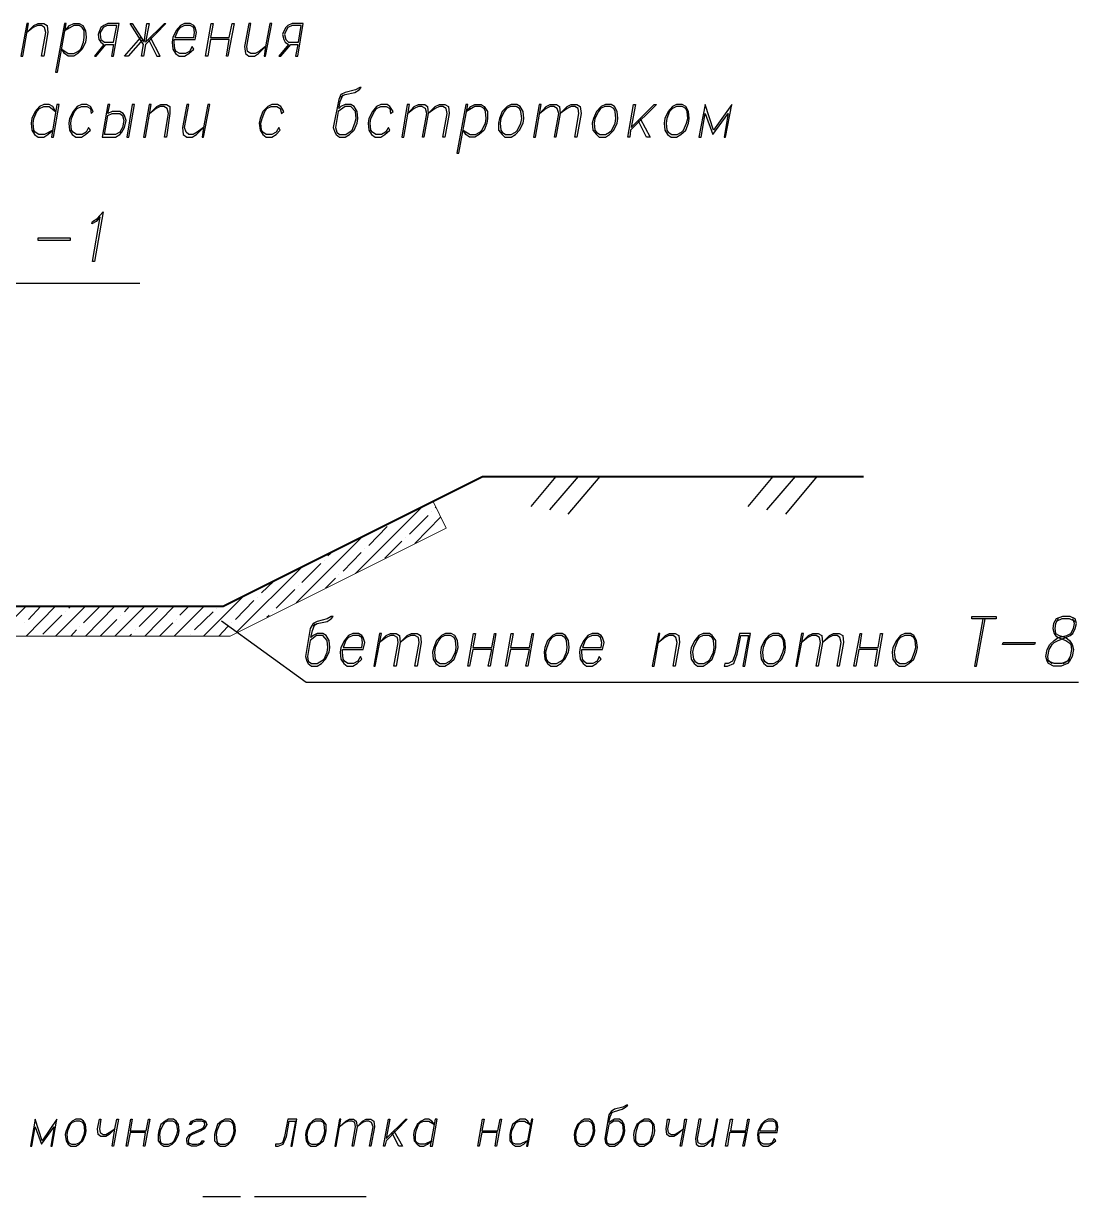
# Model space of a CAD drawing. Header units: millimetres. Extents: x 4241 to 6572, y 870 to 1291.
# Drawn here: x 5532.7 to 5596.7, y 1083.4 to 1154.6 of the extents above; entities that cross this region are included whole.
import ezdxf

# ---------------------------------------------------------------- set-up
doc = ezdxf.new("R2010")
doc.units = ezdxf.units.MM
doc.layers.add('PDF _0', color=7, linetype='Continuous')

msp = doc.modelspace()

# ---------------------------------------------------------------- linework, layer by layer
at = {"layer": 'PDF _0', "lineweight": 25}
for points in [[(5532.6281, 1152.5651), (5532.9668, 1154.5549), (5532.8821, 1154.5549), (5532.5011, 1152.5651)], [(5533.8981, 1152.5651), (5533.7711, 1152.5651), (5534.0251, 1154.0045), (5533.9405, 1154.3009), (5533.7711, 1154.4279), (5533.5171, 1154.4279), (5533.2631, 1154.3009), (5532.8821, 1154.0045), (5533.3055, 1154.4279), (5533.5595, 1154.5549), (5533.8981, 1154.5549), (5534.1098, 1154.4279), (5534.1522, 1154.0045)], [(5534.7448, 1151.5914), (5535.2529, 1154.5549), (5535.1682, 1154.5549), (5534.6178, 1151.5914)], [(5534.9988, 1152.9885), (5535.3799, 1152.7345), (5535.7185, 1152.7345), (5535.9725, 1152.8615), (5536.1419, 1152.9885), (5536.3112, 1153.4118), (5536.3536, 1153.7082), (5536.3536, 1154.1315), (5536.2266, 1154.3009), (5536.0572, 1154.4279), (5535.7185, 1154.4279), (5535.2105, 1154.1315), (5535.4645, 1154.4279), (5535.7185, 1154.5549), (5536.0572, 1154.5549), (5536.2689, 1154.4279), (5536.4382, 1154.1315), (5536.4806, 1153.7082), (5536.4382, 1153.4118), (5536.2266, 1152.9885), (5535.9725, 1152.7345), (5535.7185, 1152.5651), (5535.3799, 1152.5651), (5535.1682, 1152.7345)], [(5537.6659, 1153.2848), (5538.1316, 1153.2848), (5538.0046, 1152.5651), (5538.1316, 1152.5651), (5538.4703, 1154.5549), (5537.7929, 1154.5549), (5537.5389, 1154.4279), (5537.3696, 1154.3009), (5537.2426, 1154.0045), (5537.2003, 1153.8775), (5537.2426, 1153.5812), (5537.3696, 1153.4118), (5537.5389, 1153.2848), (5536.9886, 1152.5651), (5537.0733, 1152.5651)], [(5538.1316, 1153.4118), (5538.3433, 1154.4279), (5537.7506, 1154.4279), (5537.4966, 1154.3009), (5537.3273, 1154.0045), (5537.3273, 1153.8775), (5537.3696, 1153.5812), (5537.5813, 1153.4118)], [(5539.9944, 1153.4118), (5540.1637, 1154.5549), (5540.2907, 1154.5549), (5540.079, 1153.4118), (5541.2221, 1154.5549), (5541.3067, 1154.5549), (5540.079, 1153.2848), (5539.952, 1152.5651), (5539.825, 1152.5651), (5539.952, 1153.2848), (5539.1477, 1154.5549), (5539.2747, 1154.5549)], [(5541.8148, 1153.5812), (5543.0848, 1153.5812), (5543.1695, 1154.0045), (5543.0848, 1154.3009), (5543.0001, 1154.4279), (5542.7885, 1154.5549), (5542.4498, 1154.5549), (5542.1958, 1154.4279), (5541.9418, 1154.1315), (5541.7301, 1153.7082), (5541.6877, 1153.4118), (5541.7301, 1152.9885), (5541.8994, 1152.7345), (5542.1111, 1152.5651), (5542.4498, 1152.5651), (5542.7038, 1152.7345), (5543.0001, 1152.9885), (5542.9155, 1153.1578), (5542.7461, 1152.8615), (5542.4921, 1152.7345), (5542.1534, 1152.7345), (5541.9418, 1152.8615), (5541.8571, 1152.9885), (5541.8148, 1153.4118)], [(5543.0001, 1153.7082), (5543.0425, 1154.0045), (5543.0001, 1154.3009), (5542.7885, 1154.4279), (5542.4498, 1154.4279), (5542.1958, 1154.3009), (5542.0264, 1154.1315), (5541.8571, 1153.7082)], [(5543.8468, 1152.5651), (5543.7198, 1152.5651), (5544.0585, 1154.5549), (5544.1855, 1154.5549), (5544.0162, 1153.7082), (5545.1592, 1153.7082), (5545.3285, 1154.5549), (5545.4555, 1154.5549), (5545.0745, 1152.5651), (5544.9899, 1152.5651), (5545.1592, 1153.5812), (5544.0162, 1153.5812)], [(5547.3606, 1153.1578), (5546.9796, 1152.8615), (5546.7256, 1152.7345), (5546.4716, 1152.7345), (5546.2599, 1152.8615), (5546.2176, 1153.1578), (5546.4716, 1154.5549), (5546.3446, 1154.5549), (5546.0906, 1153.1578), (5546.1329, 1152.7345), (5546.3446, 1152.5651), (5546.6833, 1152.5651), (5546.9373, 1152.7345), (5547.3606, 1153.1578), (5547.2759, 1152.5651), (5547.3606, 1152.5651), (5547.7416, 1154.5549), (5547.6146, 1154.5549)], [(5548.8847, 1153.2848), (5549.308, 1153.2848), (5549.181, 1152.5651), (5549.308, 1152.5651), (5549.6467, 1154.5549), (5548.9693, 1154.5549), (5548.7153, 1154.4279), (5548.5883, 1154.3009), (5548.419, 1154.0045), (5548.3766, 1153.8775), (5548.4613, 1153.5812), (5548.546, 1153.4118), (5548.7577, 1153.2848), (5548.165, 1152.5651), (5548.292, 1152.5651)], [(5549.3503, 1153.4118), (5549.5197, 1154.4279), (5548.9693, 1154.4279), (5548.7153, 1154.3009), (5548.546, 1154.0045), (5548.5036, 1153.8775), (5548.5883, 1153.5812), (5548.7577, 1153.4118)], [(5534.4485, 1148.0776), (5533.9405, 1147.8236), (5533.6018, 1147.8236), (5533.3901, 1147.9506), (5533.3055, 1148.0776), (5533.2631, 1148.501), (5533.3055, 1148.7973), (5533.4748, 1149.2207), (5533.6441, 1149.39), (5533.8981, 1149.517), (5534.2368, 1149.517), (5534.6178, 1149.2207), (5534.4485, 1149.517), (5534.2368, 1149.644), (5533.8981, 1149.644), (5533.6441, 1149.517), (5533.3901, 1149.2207), (5533.1785, 1148.7973), (5533.1361, 1148.501), (5533.1785, 1148.0776), (5533.3478, 1147.8236), (5533.5595, 1147.6543), (5533.8981, 1147.6543), (5534.1522, 1147.8236)], [(5534.4908, 1147.6543), (5534.8295, 1149.644), (5534.7025, 1149.644), (5534.3638, 1147.6543)], [(5536.7346, 1148.0776), (5536.6076, 1148.247), (5536.4806, 1147.9506), (5536.2266, 1147.8236), (5535.8879, 1147.8236), (5535.6762, 1147.9506), (5535.5915, 1148.0776), (5535.5492, 1148.501), (5535.5915, 1148.7973), (5535.7609, 1149.2207), (5535.9302, 1149.39), (5536.1842, 1149.517), (5536.5229, 1149.517), (5536.7346, 1149.39), (5536.7769, 1149.0937), (5536.9039, 1149.2207), (5536.7346, 1149.517), (5536.5229, 1149.644), (5536.1842, 1149.644), (5535.9302, 1149.517), (5535.6762, 1149.2207), (5535.4645, 1148.7973), (5535.4222, 1148.501), (5535.4645, 1148.0776), (5535.6339, 1147.8236), (5535.8455, 1147.6543), (5536.1842, 1147.6543), (5536.4382, 1147.8236)], [(5537.7929, 1149.644), (5537.4543, 1147.6543), (5538.2586, 1147.6543), (5538.5126, 1147.8236), (5538.6396, 1147.9506), (5538.809, 1148.247), (5538.8937, 1148.6703), (5538.809, 1148.9667), (5538.7243, 1149.0937), (5538.5126, 1149.2207), (5538.047, 1149.2207), (5537.7929, 1149.0937), (5537.9199, 1149.644)], [(5539.4017, 1149.644), (5539.2747, 1149.644), (5538.936, 1147.6543), (5539.063, 1147.6543)], [(5540.079, 1147.6543), (5540.4177, 1149.644), (5540.2907, 1149.644), (5539.952, 1147.6543)], [(5541.3491, 1147.6543), (5541.2221, 1147.6543), (5541.4761, 1149.0937), (5541.3914, 1149.39), (5541.1797, 1149.517), (5540.9681, 1149.517), (5540.714, 1149.39), (5540.333, 1149.0937), (5540.7564, 1149.517), (5541.0104, 1149.644), (5541.3491, 1149.644), (5541.5607, 1149.517), (5541.5607, 1149.0937)], [(5543.5928, 1148.247), (5543.2118, 1147.9506), (5542.9578, 1147.8236), (5542.7038, 1147.8236), (5542.5344, 1147.9506), (5542.4498, 1148.247), (5542.7038, 1149.644), (5542.5768, 1149.644), (5542.3228, 1148.247), (5542.3651, 1147.8236), (5542.5768, 1147.6543), (5542.9155, 1147.6543), (5543.1695, 1147.8236), (5543.5928, 1148.247), (5543.5081, 1147.6543), (5543.5928, 1147.6543), (5543.9738, 1149.644), (5543.8468, 1149.644)], [(5548.2496, 1148.0776), (5548.165, 1148.247), (5547.9956, 1147.9506), (5547.7416, 1147.8236), (5547.4029, 1147.8236), (5547.1913, 1147.9506), (5547.1066, 1148.0776), (5547.0643, 1148.501), (5547.1489, 1148.7973), (5547.3183, 1149.2207), (5547.4453, 1149.39), (5547.6993, 1149.517), (5548.038, 1149.517), (5548.2496, 1149.39), (5548.3343, 1149.0937), (5548.4613, 1149.2207), (5548.292, 1149.517), (5548.0803, 1149.644), (5547.7416, 1149.644), (5547.4876, 1149.517), (5547.1913, 1149.2207), (5547.0219, 1148.7973), (5546.9796, 1148.501), (5547.0219, 1148.0776), (5547.1913, 1147.8236), (5547.4029, 1147.6543), (5547.7416, 1147.6543), (5547.9956, 1147.8236)], [(5551.7634, 1149.2207), (5551.5941, 1148.247), (5551.6788, 1147.9506), (5551.8481, 1147.8236), (5552.2291, 1147.8236), (5552.6101, 1148.0776), (5552.7795, 1148.501), (5552.8641, 1148.7973), (5552.8218, 1149.2207), (5552.5255, 1149.517), (5552.1868, 1149.517)], [(5554.8962, 1148.0776), (5554.8115, 1148.247), (5554.6422, 1147.9506), (5554.3882, 1147.8236), (5554.0495, 1147.8236), (5553.8378, 1147.9506), (5553.7532, 1148.0776), (5553.7108, 1148.501), (5553.7532, 1148.7973), (5553.9648, 1149.2207), (5554.0918, 1149.39), (5554.3459, 1149.517), (5554.6845, 1149.517), (5554.8962, 1149.39), (5554.9385, 1149.0937), (5555.1079, 1149.2207), (5554.8962, 1149.517), (5554.7269, 1149.644), (5554.3459, 1149.644), (5554.0918, 1149.517), (5553.8378, 1149.2207), (5553.6262, 1148.7973), (5553.5838, 1148.501), (5553.6262, 1148.0776), (5553.7955, 1147.8236), (5554.0072, 1147.6543), (5554.3459, 1147.6543), (5554.5999, 1147.8236)], [(5555.7429, 1147.6543), (5556.0816, 1149.644), (5555.9546, 1149.644), (5555.6159, 1147.6543)], [(5556.9706, 1147.6543), (5556.8859, 1147.6543), (5557.1399, 1149.0937), (5557.0553, 1149.39), (5556.8436, 1149.517), (5556.6319, 1149.517), (5556.3779, 1149.39), (5555.9969, 1149.0937), (5556.3779, 1149.517), (5556.6319, 1149.644), (5557.0129, 1149.644), (5557.1823, 1149.517), (5557.2246, 1149.0937)], [(5558.2407, 1147.6543), (5558.1136, 1147.6543), (5558.3677, 1149.0937), (5558.3253, 1149.39), (5558.1136, 1149.517), (5557.902, 1149.517), (5557.648, 1149.39), (5557.2246, 1149.0937), (5557.648, 1149.517), (5557.902, 1149.644), (5558.2407, 1149.644), (5558.4523, 1149.517), (5558.4947, 1149.0937)], [(5559.0873, 1146.6806), (5559.6377, 1149.644), (5559.5107, 1149.644), (5558.9603, 1146.6806)], [(5559.3414, 1148.0776), (5559.7647, 1147.8236), (5560.1034, 1147.8236), (5560.3574, 1147.9506), (5560.4844, 1148.0776), (5560.6961, 1148.501), (5560.7384, 1148.7973), (5560.6961, 1149.2207), (5560.6114, 1149.39), (5560.3997, 1149.517), (5560.0611, 1149.517), (5559.553, 1149.2207), (5559.807, 1149.517), (5560.0611, 1149.644), (5560.4421, 1149.644), (5560.6114, 1149.517), (5560.8231, 1149.2207), (5560.8231, 1148.7973), (5560.7807, 1148.501), (5560.6114, 1148.0776), (5560.3151, 1147.8236), (5560.0611, 1147.6543), (5559.7224, 1147.6543), (5559.5107, 1147.8236)], [(5562.2625, 1149.644), (5562.0085, 1149.517), (5561.7121, 1149.2207), (5561.5428, 1148.7973), (5561.5004, 1148.501), (5561.5004, 1148.0776), (5561.7121, 1147.8236), (5561.8814, 1147.6543), (5562.2625, 1147.6543), (5562.5165, 1147.8236), (5562.7705, 1148.0776), (5562.9822, 1148.501), (5563.0245, 1148.7973), (5562.9822, 1149.2207), (5562.8128, 1149.517), (5562.6011, 1149.644)], [(5562.2201, 1149.517), (5561.9661, 1149.39), (5561.8391, 1149.2207), (5561.6274, 1148.7973), (5561.5851, 1148.501), (5561.6274, 1148.0776), (5561.7121, 1147.9506), (5561.9238, 1147.8236), (5562.2625, 1147.8236), (5562.5165, 1147.9506), (5562.6435, 1148.0776), (5562.8551, 1148.501), (5562.8975, 1148.7973), (5562.8551, 1149.2207), (5562.7705, 1149.39), (5562.5588, 1149.517)], [(5563.7442, 1147.6543), (5564.0829, 1149.644), (5563.9559, 1149.644), (5563.6172, 1147.6543)], [(5564.9719, 1147.6543), (5564.8872, 1147.6543), (5565.1412, 1149.0937), (5565.0566, 1149.39), (5564.8449, 1149.517), (5564.6332, 1149.517), (5564.3792, 1149.39), (5563.9982, 1149.0937), (5564.3792, 1149.517), (5564.6332, 1149.644), (5565.0142, 1149.644), (5565.1836, 1149.517), (5565.2259, 1149.0937)], [(5566.2419, 1147.6543), (5566.1149, 1147.6543), (5566.3689, 1149.0937), (5566.3266, 1149.39), (5566.1149, 1149.517), (5565.9033, 1149.517), (5565.6492, 1149.39), (5565.2259, 1149.0937), (5565.6492, 1149.517), (5565.9033, 1149.644), (5566.2419, 1149.644), (5566.4536, 1149.517), (5566.4959, 1149.0937)], [(5567.9777, 1149.644), (5567.7236, 1149.517), (5567.4273, 1149.2207), (5567.258, 1148.7973), (5567.1733, 1148.501), (5567.2156, 1148.0776), (5567.4273, 1147.8236), (5567.5966, 1147.6543), (5567.9777, 1147.6543), (5568.2317, 1147.8236), (5568.4857, 1148.0776), (5568.6973, 1148.501), (5568.7397, 1148.7973), (5568.6973, 1149.2207), (5568.528, 1149.517), (5568.3163, 1149.644)], [(5567.9353, 1149.517), (5567.6813, 1149.39), (5567.5543, 1149.2207), (5567.3426, 1148.7973), (5567.3003, 1148.501), (5567.3426, 1148.0776), (5567.4273, 1147.9506), (5567.639, 1147.8236), (5567.9777, 1147.8236), (5568.2317, 1147.9506), (5568.3587, 1148.0776), (5568.5703, 1148.501), (5568.6127, 1148.7973), (5568.5703, 1149.2207), (5568.4857, 1149.39), (5568.274, 1149.517)], [(5569.544, 1148.247), (5570.9411, 1149.644), (5571.0681, 1149.644), (5569.5017, 1148.0776), (5569.4594, 1147.6543), (5569.3324, 1147.6543), (5569.671, 1149.644), (5569.7981, 1149.644)], [(5572.2958, 1149.644), (5572.0418, 1149.517), (5571.7878, 1149.2207), (5571.5761, 1148.7973), (5571.5338, 1148.501), (5571.5761, 1148.0776), (5571.7455, 1147.8236), (5571.9571, 1147.6543), (5572.2958, 1147.6543), (5572.5498, 1147.8236), (5572.8462, 1148.0776), (5573.0155, 1148.501), (5573.0578, 1148.7973), (5573.0155, 1149.2207), (5572.8462, 1149.517), (5572.6345, 1149.644)], [(5572.2958, 1149.517), (5572.0418, 1149.39), (5571.8725, 1149.2207), (5571.7031, 1148.7973), (5571.6608, 1148.501), (5571.7031, 1148.0776), (5571.7878, 1147.9506), (5571.9995, 1147.8236), (5572.3381, 1147.8236), (5572.5922, 1147.9506), (5572.7192, 1148.0776), (5572.8885, 1148.501), (5572.9732, 1148.7973), (5572.9308, 1149.2207), (5572.8462, 1149.39), (5572.6345, 1149.517)], [(5573.6505, 1147.6543), (5573.7775, 1147.6543), (5574.0315, 1149.0937), (5574.4972, 1147.8236), (5575.4286, 1149.0937), (5575.1746, 1147.6543), (5575.2592, 1147.6543), (5575.6403, 1149.644), (5574.5396, 1148.0776), (5574.0315, 1149.644)], [(5537.7929, 1148.9667), (5538.047, 1149.0937), (5538.5126, 1149.0937), (5538.682, 1148.9667), (5538.7666, 1148.6703), (5538.682, 1148.247), (5538.5126, 1147.9506), (5538.2586, 1147.8236), (5537.5813, 1147.8236)], [(5536.9886, 1140.1187), (5536.8616, 1140.1187), (5537.3273, 1142.8281), (5537.0733, 1142.5318), (5536.8192, 1142.4048), (5536.8616, 1142.5318), (5537.1156, 1142.7011), (5537.4966, 1143.1245)], [(5535.5069, 1141.3887), (5533.5595, 1141.3887), (5533.5595, 1141.5581), (5535.5069, 1141.5581)], [(5591.6851, 1118.4433), (5590.2034, 1118.4433), (5590.2034, 1118.5703), (5591.6851, 1118.5703)], [(5595.707, 1118.5703), (5595.3259, 1118.4433), (5595.1566, 1118.1469), (5595.1143, 1117.8506), (5595.1989, 1117.5543), (5595.2836, 1117.4272), (5595.4529, 1117.3002), (5595.9186, 1117.1309), (5596.088, 1117.0039), (5596.215, 1116.8769), (5596.2573, 1116.5806), (5596.1726, 1116.1572), (5596.0033, 1115.8609), (5595.6646, 1115.7339), (5595.1989, 1115.7339), (5594.8603, 1115.8609), (5594.8179, 1116.1572), (5594.9026, 1116.5806), (5595.0719, 1116.8769), (5595.1989, 1117.0039), (5595.4529, 1117.1309), (5595.9186, 1117.3002), (5596.1726, 1117.4272), (5596.342, 1117.5543), (5596.469, 1117.8506), (5596.5536, 1118.1469), (5596.469, 1118.4433), (5596.1726, 1118.5703)], [(5550.07, 1117.1309), (5549.9007, 1116.1572), (5549.943, 1115.8609), (5550.1547, 1115.7339), (5550.4934, 1115.7339), (5550.9167, 1115.9879), (5551.0861, 1116.4112), (5551.1284, 1116.7076), (5551.0861, 1117.1309), (5550.8321, 1117.4272), (5550.4511, 1117.4272)], [(5552.0174, 1116.5806), (5553.2875, 1116.5806), (5553.3722, 1117.0039), (5553.2875, 1117.3002), (5553.2028, 1117.4272), (5552.9911, 1117.5543), (5552.6525, 1117.5543), (5552.3985, 1117.4272), (5552.1444, 1117.1309), (5551.9328, 1116.7076), (5551.8904, 1116.4112), (5551.9328, 1115.9879), (5552.1021, 1115.7339), (5552.3138, 1115.5645), (5552.6525, 1115.5645), (5552.9065, 1115.7339), (5553.2028, 1115.9879), (5553.1181, 1116.1572), (5552.9488, 1115.8609), (5552.6948, 1115.7339), (5552.3561, 1115.7339), (5552.1444, 1115.8609), (5552.0598, 1115.9879), (5552.0174, 1116.4112)], [(5553.2028, 1116.7076), (5553.2451, 1117.0039), (5553.2028, 1117.3002), (5552.9911, 1117.4272), (5552.6525, 1117.4272), (5552.3985, 1117.3002), (5552.2291, 1117.1309), (5552.0598, 1116.7076)], [(5554.0072, 1115.5645), (5554.3882, 1117.5543), (5554.2612, 1117.5543), (5553.9225, 1115.5645)], [(5555.2772, 1115.5645), (5555.1502, 1115.5645), (5555.4042, 1117.0039), (5555.3619, 1117.3002), (5555.1502, 1117.4272), (5554.9385, 1117.4272), (5554.6845, 1117.3002), (5554.2612, 1117.0039), (5554.6845, 1117.4272), (5554.9385, 1117.5543), (5555.2772, 1117.5543), (5555.4889, 1117.4272), (5555.5312, 1117.0039)], [(5556.5473, 1115.5645), (5556.4203, 1115.5645), (5556.6743, 1117.0039), (5556.6319, 1117.3002), (5556.4203, 1117.4272), (5556.1662, 1117.4272), (5555.9122, 1117.3002), (5555.5312, 1117.0039), (5555.9546, 1117.4272), (5556.2086, 1117.5543), (5556.5473, 1117.5543), (5556.7589, 1117.4272), (5556.8013, 1117.0039)], [(5558.283, 1117.5543), (5558.029, 1117.4272), (5557.7326, 1117.1309), (5557.5633, 1116.7076), (5557.4786, 1116.4112), (5557.521, 1115.9879), (5557.6903, 1115.7339), (5557.902, 1115.5645), (5558.2407, 1115.5645), (5558.4947, 1115.7339), (5558.791, 1115.9879), (5558.9603, 1116.4112), (5559.045, 1116.7076), (5559.0027, 1117.1309), (5558.8333, 1117.4272), (5558.6217, 1117.5543)], [(5558.2407, 1117.4272), (5557.9866, 1117.3002), (5557.8596, 1117.1309), (5557.648, 1116.7076), (5557.6056, 1116.4112), (5557.648, 1115.9879), (5557.7326, 1115.8609), (5557.9443, 1115.7339), (5558.283, 1115.7339), (5558.537, 1115.8609), (5558.664, 1115.9879), (5558.8757, 1116.4112), (5558.918, 1116.7076), (5558.8757, 1117.1309), (5558.791, 1117.3002), (5558.5793, 1117.4272)], [(5559.7224, 1115.5645), (5559.6377, 1115.5645), (5559.9764, 1117.5543), (5560.1034, 1117.5543), (5559.934, 1116.7076), (5561.0771, 1116.7076), (5561.2464, 1117.5543), (5561.3311, 1117.5543), (5560.9924, 1115.5645), (5560.8654, 1115.5645), (5561.0771, 1116.5806), (5559.934, 1116.5806)], [(5562.0085, 1115.5645), (5561.9238, 1115.5645), (5562.2625, 1117.5543), (5562.3895, 1117.5543), (5562.2201, 1116.7076), (5563.3632, 1116.7076), (5563.5325, 1117.5543), (5563.6172, 1117.5543), (5563.2785, 1115.5645), (5563.1515, 1115.5645), (5563.3632, 1116.5806), (5562.2201, 1116.5806)], [(5565.0142, 1117.5543), (5564.7602, 1117.4272), (5564.4639, 1117.1309), (5564.2945, 1116.7076), (5564.2522, 1116.4112), (5564.2945, 1115.9879), (5564.4639, 1115.7339), (5564.6755, 1115.5645), (5565.0142, 1115.5645), (5565.2682, 1115.7339), (5565.5222, 1115.9879), (5565.7339, 1116.4112), (5565.7762, 1116.7076), (5565.7339, 1117.1309), (5565.5646, 1117.4272), (5565.3529, 1117.5543)], [(5564.9719, 1117.4272), (5564.7179, 1117.3002), (5564.5909, 1117.1309), (5564.4215, 1116.7076), (5564.3369, 1116.4112), (5564.3792, 1115.9879), (5564.4639, 1115.8609), (5564.6755, 1115.7339), (5565.0142, 1115.7339), (5565.2682, 1115.8609), (5565.4376, 1115.9879), (5565.6069, 1116.4112), (5565.6492, 1116.7076), (5565.6069, 1117.1309), (5565.5222, 1117.3002), (5565.3106, 1117.4272)], [(5566.5383, 1116.5806), (5567.8083, 1116.5806), (5567.893, 1117.0039), (5567.8083, 1117.3002), (5567.7236, 1117.4272), (5567.512, 1117.5543), (5567.1733, 1117.5543), (5566.9193, 1117.4272), (5566.6653, 1117.1309), (5566.4536, 1116.7076), (5566.4113, 1116.4112), (5566.4536, 1115.9879), (5566.6229, 1115.7339), (5566.8346, 1115.5645), (5567.1733, 1115.5645), (5567.4273, 1115.7339), (5567.7236, 1115.9879), (5567.5966, 1116.1572), (5567.4696, 1115.8609), (5567.2156, 1115.7339), (5566.8346, 1115.7339), (5566.6653, 1115.8609), (5566.5806, 1115.9879), (5566.5383, 1116.4112)], [(5567.7236, 1116.7076), (5567.766, 1117.0039), (5567.6813, 1117.3002), (5567.512, 1117.4272), (5567.1733, 1117.4272), (5566.9193, 1117.3002), (5566.7499, 1117.1309), (5566.5806, 1116.7076)], [(5570.9411, 1115.5645), (5571.2798, 1117.5543), (5571.1951, 1117.5543), (5570.8141, 1115.5645)], [(5572.2111, 1115.5645), (5572.0841, 1115.5645), (5572.3381, 1117.0039), (5572.2535, 1117.3002), (5572.0841, 1117.4272), (5571.8301, 1117.4272), (5571.5761, 1117.3002), (5571.1951, 1117.0039), (5571.6185, 1117.4272), (5571.8725, 1117.5543), (5572.2111, 1117.5543), (5572.4228, 1117.4272), (5572.4651, 1117.0039)], [(5573.9045, 1117.5543), (5573.6505, 1117.4272), (5573.3965, 1117.1309), (5573.1848, 1116.7076), (5573.1425, 1116.4112), (5573.1848, 1115.9879), (5573.3542, 1115.7339), (5573.5659, 1115.5645), (5573.9045, 1115.5645), (5574.1585, 1115.7339), (5574.4549, 1115.9879), (5574.6242, 1116.4112), (5574.6666, 1116.7076), (5574.6666, 1117.1309), (5574.4549, 1117.4272), (5574.2855, 1117.5543)], [(5573.9045, 1117.4272), (5573.6505, 1117.3002), (5573.5235, 1117.1309), (5573.3118, 1116.7076), (5573.2695, 1116.4112), (5573.3118, 1115.9879), (5573.3965, 1115.8609), (5573.6082, 1115.7339), (5573.9469, 1115.7339), (5574.2009, 1115.8609), (5574.3279, 1115.9879), (5574.5396, 1116.4112), (5574.5819, 1116.7076), (5574.5396, 1117.1309), (5574.4549, 1117.3002), (5574.2432, 1117.4272)], [(5576.3176, 1115.5645), (5576.4446, 1115.5645), (5576.7833, 1117.5543), (5576.1059, 1117.5543), (5575.8519, 1116.2842), (5575.6826, 1115.8609), (5575.4286, 1115.7339), (5575.2169, 1115.7339), (5575.1746, 1115.5645), (5575.3862, 1115.5645), (5575.7673, 1115.7339), (5575.9789, 1116.2842), (5576.1906, 1117.4272), (5576.6563, 1117.4272)], [(5578.138, 1117.5543), (5577.884, 1117.4272), (5577.63, 1117.1309), (5577.4183, 1116.7076), (5577.376, 1116.4112), (5577.4183, 1115.9879), (5577.5877, 1115.7339), (5577.7993, 1115.5645), (5578.138, 1115.5645), (5578.392, 1115.7339), (5578.6884, 1115.9879), (5578.8577, 1116.4112), (5578.9, 1116.7076), (5578.8577, 1117.1309), (5578.6884, 1117.4272), (5578.4767, 1117.5543)], [(5578.138, 1117.4272), (5577.884, 1117.3002), (5577.7147, 1117.1309), (5577.5453, 1116.7076), (5577.503, 1116.4112), (5577.5453, 1115.9879), (5577.63, 1115.8609), (5577.8417, 1115.7339), (5578.1803, 1115.7339), (5578.4344, 1115.8609), (5578.5614, 1115.9879), (5578.7307, 1116.4112), (5578.8154, 1116.7076), (5578.773, 1117.1309), (5578.6884, 1117.3002), (5578.4767, 1117.4272)], [(5579.6197, 1115.5645), (5580.0007, 1117.5543), (5579.8737, 1117.5543), (5579.5351, 1115.5645)], [(5580.8898, 1115.5645), (5580.7628, 1115.5645), (5581.0168, 1117.0039), (5580.9744, 1117.3002), (5580.7628, 1117.4272), (5580.5088, 1117.4272), (5580.2547, 1117.3002), (5579.8737, 1117.0039), (5580.2971, 1117.4272), (5580.5511, 1117.5543), (5580.8898, 1117.5543), (5581.1014, 1117.4272), (5581.1438, 1117.0039)], [(5582.1598, 1115.5645), (5582.0328, 1115.5645), (5582.2868, 1117.0039), (5582.2022, 1117.3002), (5582.0328, 1117.4272), (5581.7788, 1117.4272), (5581.5248, 1117.3002), (5581.1438, 1117.0039), (5581.5671, 1117.4272), (5581.8211, 1117.5543), (5582.1598, 1117.5543), (5582.3715, 1117.4272), (5582.4138, 1117.0039)], [(5583.1759, 1115.5645), (5583.0488, 1115.5645), (5583.4299, 1117.5543), (5583.5145, 1117.5543), (5583.3875, 1116.7076), (5584.5306, 1116.7076), (5584.6576, 1117.5543), (5584.7846, 1117.5543), (5584.4459, 1115.5645), (5584.3189, 1115.5645), (5584.4882, 1116.5806), (5583.3452, 1116.5806)], [(5586.1393, 1117.5543), (5585.8853, 1117.4272), (5585.6313, 1117.1309), (5585.4196, 1116.7076), (5585.3773, 1116.4112), (5585.4196, 1115.9879), (5585.5889, 1115.7339), (5585.8006, 1115.5645), (5586.1393, 1115.5645), (5586.3933, 1115.7339), (5586.6896, 1115.9879), (5586.859, 1116.4112), (5586.9013, 1116.7076), (5586.859, 1117.1309), (5586.6896, 1117.4272), (5586.478, 1117.5543)], [(5586.1393, 1117.4272), (5585.8853, 1117.3002), (5585.7159, 1117.1309), (5585.5466, 1116.7076), (5585.5043, 1116.4112), (5585.5466, 1115.9879), (5585.6313, 1115.8609), (5585.8429, 1115.7339), (5586.1816, 1115.7339), (5586.4356, 1115.8609), (5586.5626, 1115.9879), (5586.732, 1116.4112), (5586.8166, 1116.7076), (5586.7743, 1117.1309), (5586.6896, 1117.3002), (5586.478, 1117.4272)], [(5594.0136, 1116.8769), (5592.0662, 1116.8769), (5592.1085, 1117.0039), (5594.0559, 1117.0039)], [(5533.0938, 1086.4382), (5533.1785, 1086.4382), (5533.3901, 1087.6235), (5533.7711, 1086.5652), (5534.5332, 1087.6235), (5534.3215, 1086.4382), (5534.4062, 1086.4382), (5534.7025, 1088.0892), (5533.8135, 1086.7769), (5533.3901, 1088.0892)], [(5535.8455, 1088.0892), (5535.6339, 1087.9622), (5535.4222, 1087.7506), (5535.2529, 1087.3695), (5535.2105, 1087.1579), (5535.2529, 1086.7769), (5535.3799, 1086.5652), (5535.5492, 1086.4382), (5535.8455, 1086.4382), (5536.0572, 1086.5652), (5536.2689, 1086.7769), (5536.4382, 1087.1579), (5536.4806, 1087.3695), (5536.4382, 1087.7506), (5536.3112, 1087.9622), (5536.1419, 1088.0892)], [(5535.8455, 1087.9622), (5535.6339, 1087.8776), (5535.5069, 1087.7506), (5535.3375, 1087.3695), (5535.2952, 1087.1579), (5535.3375, 1086.7769), (5535.4222, 1086.6498), (5535.5915, 1086.5652), (5535.8455, 1086.5652), (5536.0572, 1086.6498), (5536.1842, 1086.7769), (5536.3536, 1087.1579), (5536.3959, 1087.3695), (5536.3536, 1087.7506), (5536.2689, 1087.8776), (5536.0996, 1087.9622)], [(5538.2163, 1087.4965), (5537.8776, 1087.1579), (5537.6659, 1087.0309), (5537.3696, 1087.0309), (5537.2003, 1087.1579), (5537.1579, 1087.4965), (5537.2849, 1088.0892), (5537.3696, 1088.0892), (5537.2849, 1087.4965), (5537.3273, 1087.2849), (5537.4966, 1087.1579), (5537.6659, 1087.1579), (5537.8776, 1087.2849), (5538.2163, 1087.4965), (5538.3433, 1088.0892), (5538.428, 1088.0892), (5538.1316, 1086.4382), (5538.047, 1086.4382)], [(5538.9783, 1086.4382), (5538.8937, 1086.4382), (5539.19, 1088.0892), (5539.2747, 1088.0892), (5539.1477, 1087.3695), (5540.1214, 1087.3695), (5540.2484, 1088.0892), (5540.333, 1088.0892), (5540.0367, 1086.4382), (5539.952, 1086.4382), (5540.079, 1087.2849), (5539.1477, 1087.2849)], [(5541.4761, 1088.0892), (5541.2644, 1087.9622), (5541.0104, 1087.7506), (5540.8834, 1087.3695), (5540.8411, 1087.1579), (5540.8411, 1086.7769), (5541.0104, 1086.5652), (5541.1797, 1086.4382), (5541.4761, 1086.4382), (5541.6877, 1086.5652), (5541.8994, 1086.7769), (5542.0688, 1087.1579), (5542.1111, 1087.3695), (5542.0688, 1087.7506), (5541.9418, 1087.9622), (5541.7724, 1088.0892)], [(5541.4337, 1087.9622), (5541.2221, 1087.8776), (5541.1374, 1087.7506), (5540.9681, 1087.3695), (5540.9257, 1087.1579), (5540.9681, 1086.7769), (5541.0104, 1086.6498), (5541.1797, 1086.5652), (5541.4761, 1086.5652), (5541.6877, 1086.6498), (5541.8148, 1086.7769), (5541.9841, 1087.1579), (5542.0264, 1087.3695), (5541.9841, 1087.7506), (5541.8994, 1087.8776), (5541.7301, 1087.9622)], [(5544.9052, 1088.0892), (5544.6935, 1087.9622), (5544.4395, 1087.7506), (5544.3125, 1087.3695), (5544.2702, 1087.1579), (5544.2702, 1086.7769), (5544.4395, 1086.5652), (5544.6088, 1086.4382), (5544.9052, 1086.4382), (5545.1169, 1086.5652), (5545.3285, 1086.7769), (5545.4979, 1087.1579), (5545.5402, 1087.3695), (5545.4979, 1087.7506), (5545.3709, 1087.9622), (5545.2015, 1088.0892)], [(5544.8629, 1087.9622), (5544.6512, 1087.8776), (5544.5665, 1087.7506), (5544.3972, 1087.3695), (5544.3548, 1087.1579), (5544.3972, 1086.7769), (5544.4395, 1086.6498), (5544.6088, 1086.5652), (5544.9052, 1086.5652), (5545.1169, 1086.6498), (5545.2439, 1086.7769), (5545.4132, 1087.1579), (5545.4555, 1087.3695), (5545.4132, 1087.7506), (5545.3285, 1087.8776), (5545.1592, 1087.9622)], [(5548.8847, 1086.4382), (5548.9693, 1086.4382), (5549.2657, 1088.0892), (5548.7153, 1088.0892), (5548.5036, 1087.0309), (5548.3766, 1086.6498), (5548.165, 1086.5652), (5547.9533, 1086.5652), (5547.9533, 1086.4382), (5548.1226, 1086.4382), (5548.419, 1086.5652), (5548.6307, 1087.0309), (5548.8, 1087.9622), (5549.181, 1087.9622)], [(5550.4087, 1088.0892), (5550.197, 1087.9622), (5549.9854, 1087.7506), (5549.816, 1087.3695), (5549.7737, 1087.1579), (5549.816, 1086.7769), (5549.943, 1086.5652), (5550.1124, 1086.4382), (5550.4087, 1086.4382), (5550.6204, 1086.5652), (5550.8744, 1086.7769), (5551.0014, 1087.1579), (5551.0437, 1087.3695), (5551.0437, 1087.7506), (5550.8744, 1087.9622), (5550.7051, 1088.0892)], [(5550.4087, 1087.9622), (5550.197, 1087.8776), (5550.07, 1087.7506), (5549.9007, 1087.3695), (5549.8584, 1087.1579), (5549.9007, 1086.7769), (5549.9854, 1086.6498), (5550.1547, 1086.5652), (5550.4511, 1086.5652), (5550.6627, 1086.6498), (5550.7474, 1086.7769), (5550.9167, 1087.1579), (5550.9591, 1087.3695), (5550.9167, 1087.7506), (5550.8744, 1087.8776), (5550.7051, 1087.9622)], [(5551.6364, 1086.4382), (5551.9328, 1088.0892), (5551.8481, 1088.0892), (5551.5518, 1086.4382)], [(5552.6948, 1086.4382), (5552.6101, 1086.4382), (5552.8218, 1087.6235), (5552.7795, 1087.8776), (5552.6101, 1087.9622), (5552.3985, 1087.9622), (5552.1868, 1087.8776), (5551.8481, 1087.6235), (5552.2291, 1087.9622), (5552.4408, 1088.0892), (5552.6948, 1088.0892), (5552.8641, 1087.9622), (5552.9065, 1087.6235)], [(5553.7532, 1086.4382), (5553.6685, 1086.4382), (5553.8802, 1087.6235), (5553.7955, 1087.8776), (5553.6262, 1087.9622), (5553.4568, 1087.9622), (5553.2451, 1087.8776), (5552.9065, 1087.6235), (5553.2451, 1087.9622), (5553.4568, 1088.0892), (5553.7532, 1088.0892), (5553.9225, 1087.9622), (5553.9648, 1087.6235)], [(5554.6845, 1086.9039), (5555.8699, 1088.0892), (5555.9546, 1088.0892), (5554.6845, 1086.7769), (5554.5999, 1086.4382), (5554.5152, 1086.4382), (5554.8115, 1088.0892), (5554.8962, 1088.0892)], [(5557.4363, 1086.7769), (5557.0129, 1086.5652), (5556.7166, 1086.5652), (5556.5473, 1086.6498), (5556.4626, 1086.7769), (5556.4626, 1087.1579), (5556.5049, 1087.3695), (5556.6319, 1087.7506), (5556.7589, 1087.8776), (5556.9706, 1087.9622), (5557.267, 1087.9622), (5557.6056, 1087.7506), (5557.4363, 1087.9622), (5557.267, 1088.0892), (5557.0129, 1088.0892), (5556.8013, 1087.9622), (5556.5473, 1087.7506), (5556.3779, 1087.3695), (5556.3356, 1087.1579), (5556.3779, 1086.7769), (5556.5473, 1086.5652), (5556.7166, 1086.4382), (5556.9706, 1086.4382), (5557.1823, 1086.5652)], [(5557.4786, 1086.4382), (5557.775, 1088.0892), (5557.648, 1088.0892), (5557.3516, 1086.4382)], [(5560.3151, 1086.4382), (5560.2304, 1086.4382), (5560.5267, 1088.0892), (5560.6114, 1088.0892), (5560.4844, 1087.3695), (5561.4581, 1087.3695), (5561.5851, 1088.0892), (5561.6698, 1088.0892), (5561.3734, 1086.4382), (5561.2888, 1086.4382), (5561.4158, 1087.2849), (5560.4844, 1087.2849)], [(5563.2362, 1086.7769), (5562.8128, 1086.5652), (5562.5165, 1086.5652), (5562.3471, 1086.6498), (5562.3048, 1086.7769), (5562.2625, 1087.1579), (5562.3048, 1087.3695), (5562.4741, 1087.7506), (5562.5588, 1087.8776), (5562.7705, 1087.9622), (5563.0668, 1087.9622), (5563.4055, 1087.7506), (5563.2785, 1087.9622), (5563.1092, 1088.0892), (5562.8128, 1088.0892), (5562.6011, 1087.9622), (5562.3471, 1087.7506), (5562.2201, 1087.3695), (5562.1778, 1087.1579), (5562.1778, 1086.7769), (5562.3471, 1086.5652), (5562.5165, 1086.4382), (5562.8128, 1086.4382), (5563.0245, 1086.5652)], [(5563.2785, 1086.4382), (5563.5748, 1088.0892), (5563.4902, 1088.0892), (5563.1938, 1086.4382)], [(5566.7076, 1088.0892), (5566.4959, 1087.9622), (5566.2843, 1087.7506), (5566.1149, 1087.3695), (5566.0726, 1087.1579), (5566.1149, 1086.7769), (5566.2419, 1086.5652), (5566.4113, 1086.4382), (5566.7076, 1086.4382), (5566.9193, 1086.5652), (5567.131, 1086.7769), (5567.3003, 1087.1579), (5567.3426, 1087.3695), (5567.3003, 1087.7506), (5567.1733, 1087.9622), (5567.004, 1088.0892)], [(5566.7076, 1087.9622), (5566.4959, 1087.8776), (5566.3689, 1087.7506), (5566.1996, 1087.3695), (5566.1573, 1087.1579), (5566.1996, 1086.7769), (5566.2843, 1086.6498), (5566.4536, 1086.5652), (5566.7076, 1086.5652), (5566.9193, 1086.6498), (5567.0463, 1086.7769), (5567.2156, 1087.1579), (5567.258, 1087.3695), (5567.2156, 1087.7506), (5567.131, 1087.8776), (5566.9616, 1087.9622)], [(5568.1893, 1087.7506), (5568.02, 1086.9039), (5568.0623, 1086.6498), (5568.2317, 1086.5652), (5568.528, 1086.5652), (5568.8667, 1086.7769), (5569.036, 1087.1579), (5569.0784, 1087.3695), (5569.036, 1087.7506), (5568.782, 1087.9622), (5568.4857, 1087.9622)], [(5570.3484, 1088.0892), (5570.1367, 1087.9622), (5569.8827, 1087.7506), (5569.7134, 1087.3695), (5569.671, 1087.1579), (5569.7134, 1086.7769), (5569.8827, 1086.5652), (5570.0521, 1086.4382), (5570.3061, 1086.4382), (5570.5177, 1086.5652), (5570.7718, 1086.7769), (5570.9411, 1087.1579), (5570.9834, 1087.3695), (5570.9411, 1087.7506), (5570.7718, 1087.9622), (5570.6024, 1088.0892)], [(5570.3061, 1087.9622), (5570.0944, 1087.8776), (5569.9674, 1087.7506), (5569.8404, 1087.3695), (5569.7981, 1087.1579), (5569.7981, 1086.7769), (5569.8827, 1086.6498), (5570.0521, 1086.5652), (5570.3484, 1086.5652), (5570.5601, 1086.6498), (5570.6871, 1086.7769), (5570.8141, 1087.1579), (5570.8564, 1087.3695), (5570.8564, 1087.7506), (5570.7718, 1087.8776), (5570.6024, 1087.9622)], [(5572.7192, 1087.4965), (5572.3381, 1087.1579), (5572.1265, 1087.0309), (5571.8725, 1087.0309), (5571.7031, 1087.1579), (5571.6608, 1087.4965), (5571.7455, 1088.0892), (5571.8725, 1088.0892), (5571.7455, 1087.4965), (5571.7878, 1087.2849), (5571.9571, 1087.1579), (5572.1688, 1087.1579), (5572.3805, 1087.2849), (5572.7192, 1087.4965), (5572.8038, 1088.0892), (5572.8885, 1088.0892), (5572.5922, 1086.4382), (5572.5075, 1086.4382)], [(5574.4972, 1086.9039), (5574.1585, 1086.6498), (5573.9469, 1086.5652), (5573.7775, 1086.5652), (5573.6082, 1086.6498), (5573.5659, 1086.9039), (5573.7775, 1088.0892), (5573.6505, 1088.0892), (5573.4388, 1086.9039), (5573.4812, 1086.5652), (5573.6505, 1086.4382), (5573.9469, 1086.4382), (5574.1585, 1086.5652), (5574.4972, 1086.9039), (5574.4125, 1086.4382), (5574.4972, 1086.4382), (5574.7936, 1088.0892), (5574.7089, 1088.0892)], [(5575.3862, 1086.4382), (5575.2592, 1086.4382), (5575.5556, 1088.0892), (5575.6826, 1088.0892), (5575.5556, 1087.3695), (5576.487, 1087.3695), (5576.614, 1088.0892), (5576.6986, 1088.0892), (5576.4023, 1086.4382), (5576.3176, 1086.4382), (5576.487, 1087.2849), (5575.5133, 1087.2849)], [(5577.3336, 1087.2849), (5578.392, 1087.2849), (5578.4344, 1087.6235), (5578.392, 1087.8776), (5578.3073, 1087.9622), (5578.138, 1088.0892), (5577.8417, 1088.0892), (5577.63, 1087.9622), (5577.4183, 1087.7506), (5577.249, 1087.3695), (5577.2066, 1087.1579), (5577.249, 1086.7769), (5577.376, 1086.5652), (5577.5453, 1086.4382), (5577.8417, 1086.4382), (5578.0533, 1086.5652), (5578.3073, 1086.7769), (5578.2227, 1086.9039), (5578.0957, 1086.6498), (5577.884, 1086.5652), (5577.5877, 1086.5652), (5577.4183, 1086.6498), (5577.3336, 1086.7769), (5577.2913, 1087.1579)], [(5578.3073, 1087.3695), (5578.3497, 1087.6235), (5578.3073, 1087.8776), (5578.138, 1087.9622), (5577.8417, 1087.9622), (5577.63, 1087.8776), (5577.503, 1087.7506), (5577.3336, 1087.3695)]]:
    msp.add_lwpolyline(points, close=True, dxfattribs=at)
for points in [[(5539.9097, 1153.5812), (5539.0207, 1152.5651), (5538.809, 1152.5651), (5539.7827, 1153.7082)], [(5540.2484, 1153.5812), (5540.7564, 1152.5651), (5540.9681, 1152.5651), (5540.3754, 1153.7082)], [(5551.9328, 1150.1097), (5552.1868, 1150.2367), (5552.7795, 1150.3637), (5553.0335, 1150.5331), (5553.1605, 1150.6601), (5553.0758, 1150.6601), (5552.8218, 1150.5331), (5552.1868, 1150.3637), (5551.9328, 1150.2367), (5551.8058, 1149.9404), (5551.4671, 1148.247), (5551.5518, 1147.9506), (5551.6364, 1147.8236), (5551.8481, 1147.6543), (5552.1868, 1147.6543), (5552.4408, 1147.8236), (5552.7371, 1148.0776), (5552.9065, 1148.501), (5552.9488, 1148.7973), (5552.9065, 1149.2207), (5552.7371, 1149.517), (5552.5255, 1149.644), (5552.1868, 1149.644), (5551.9328, 1149.517), (5551.8058, 1149.39), (5551.8904, 1149.8134), (5552.0598, 1150.2367)], [(5570.0944, 1148.7973), (5570.6871, 1147.6543), (5570.4754, 1147.6543), (5569.9674, 1148.6703)], [(5529.7493, 1138.8063), (5539.7403, 1138.8063)], [(5564.9719, 1127.0796), (5563.4478, 1125.2592)], [(5566.3266, 1127.0796), (5564.5909, 1125.0475)], [(5567.639, 1127.0796), (5565.6916, 1124.7935)], [(5578.138, 1127.0796), (5576.614, 1125.2592)], [(5579.4927, 1127.0796), (5577.757, 1125.0475)], [(5580.8051, 1127.0796), (5578.9, 1124.7935)], [(5544.6935, 1118.3163), (5549.816, 1114.5908), (5596.6807, 1114.5908)], [(5550.2394, 1118.0199), (5550.4934, 1118.1469), (5551.0861, 1118.2739), (5551.3401, 1118.4433), (5551.4671, 1118.5703), (5551.3401, 1118.5703), (5551.0861, 1118.4433), (5550.4934, 1118.2739), (5550.2394, 1118.1469), (5550.07, 1117.8506), (5549.7737, 1116.1572), (5549.8584, 1115.8609), (5549.943, 1115.7339), (5550.1547, 1115.5645), (5550.4934, 1115.5645), (5550.7474, 1115.7339), (5551.0014, 1115.9879), (5551.2131, 1116.4112), (5551.2554, 1116.7076), (5551.2131, 1117.1309), (5551.0437, 1117.4272), (5550.8321, 1117.5543), (5550.4934, 1117.5543), (5550.2394, 1117.4272), (5550.1124, 1117.3002), (5550.197, 1117.7236), (5550.3664, 1118.1469)], [(5590.8808, 1118.4433), (5590.3728, 1115.5645), (5590.4998, 1115.5645), (5591.0078, 1118.4433)], [(5595.4529, 1118.4433), (5595.2836, 1118.1469), (5595.2413, 1117.8506), (5595.2836, 1117.5543), (5595.4953, 1117.4272), (5595.9186, 1117.3002), (5596.1303, 1117.1309), (5596.2996, 1116.8769), (5596.3843, 1116.5806), (5596.2996, 1116.1572), (5596.1303, 1115.8609), (5596.0033, 1115.7339), (5595.6223, 1115.5645), (5595.1566, 1115.5645), (5594.8603, 1115.7339), (5594.7756, 1115.8609), (5594.6909, 1116.1572), (5594.7756, 1116.5806), (5594.9449, 1116.8769), (5595.1989, 1117.1309), (5595.4529, 1117.3002), (5595.961, 1117.4272), (5596.215, 1117.5543), (5596.3843, 1117.8506), (5596.4266, 1118.1469), (5596.342, 1118.4433)], [(5596.469, 1118.2739), (5596.1303, 1118.4433), (5595.6646, 1118.4433), (5595.3259, 1118.2739)], [(5594.7756, 1115.9879), (5595.0719, 1115.7339)], [(5595.7493, 1115.7339), (5596.1726, 1115.9879)], [(5568.3163, 1088.4702), (5568.528, 1088.5549), (5568.9937, 1088.6819), (5569.2054, 1088.8089), (5569.3324, 1088.9359), (5569.2477, 1088.9359), (5569.036, 1088.8089), (5568.528, 1088.6819), (5568.3163, 1088.5549), (5568.1893, 1088.3432), (5567.9353, 1086.9039), (5567.9777, 1086.6498), (5568.0623, 1086.5652), (5568.2317, 1086.4382), (5568.528, 1086.4382), (5568.7397, 1086.5652), (5568.9514, 1086.7769), (5569.1207, 1087.1579), (5569.163, 1087.3695), (5569.1207, 1087.7506), (5568.9937, 1087.9622), (5568.8244, 1088.0892), (5568.528, 1088.0892), (5568.3163, 1087.9622), (5568.1893, 1087.8776), (5568.274, 1088.2162), (5568.401, 1088.5549)], [(5543.3811, 1086.5652), (5543.5081, 1086.7769), (5543.6351, 1086.7769), (5543.4658, 1086.5652), (5543.1695, 1086.4382), (5542.8731, 1086.4382), (5542.6191, 1086.5652), (5542.5768, 1086.7769), (5542.5768, 1086.9039), (5542.7461, 1087.1579), (5542.9578, 1087.2849), (5543.4658, 1087.4965), (5543.6775, 1087.6235)], [(5542.9578, 1087.9622), (5542.8308, 1087.7506), (5542.7461, 1087.7506), (5542.8731, 1087.9622), (5543.1695, 1088.0892), (5543.4658, 1088.0892), (5543.7198, 1087.9622), (5543.8045, 1087.7506), (5543.6351, 1087.4965), (5543.4235, 1087.3695), (5542.9155, 1087.1579), (5542.7038, 1087.0309)], [(5543.7198, 1087.8776), (5543.4658, 1087.9622), (5543.1695, 1087.9622), (5542.8731, 1087.8776)], [(5543.5505, 1087.4965), (5543.6775, 1087.7506), (5543.6351, 1087.9622)], [(5542.8308, 1087.1579), (5542.7038, 1086.9039), (5542.6614, 1086.7769), (5542.7038, 1086.5652)], [(5555.1502, 1087.3695), (5555.6582, 1086.4382), (5555.4466, 1086.4382), (5555.0232, 1087.2849)], [(5542.6614, 1086.6498), (5542.9155, 1086.5652), (5543.2118, 1086.5652), (5543.5081, 1086.6498)], [(5543.5505, 1083.3901), (5545.8366, 1083.3901)], [(5546.6833, 1083.3901), (5553.4568, 1083.3901)]]:
    msp.add_lwpolyline(points, dxfattribs=at)
at = {"layer": 'PDF _0', "lineweight": 40}
msp.add_lwpolyline([(5527.0822, 1119.2053), (5544.7782, 1119.2053), (5560.5267, 1127.0796), (5583.6415, 1127.0796)], dxfattribs=at)
at = {"layer": 'PDF _0', "lineweight": 18}
for points in [[(5557.521, 1125.5555), (5558.3253, 1123.9468), (5545.2015, 1117.3849), (5527.0822, 1117.3849)], [(5552.8218, 1121.195), (5556.8436, 1125.2169)], [(5557.648, 1125.1745), (5557.6903, 1125.2169)], [(5556.0816, 1123.5658), (5557.2246, 1124.7088)], [(5556.4203, 1123.0154), (5557.9866, 1124.6242)], [(5557.4363, 1124.9205), (5557.4363, 1124.9205)], [(5553.6262, 1122.8884), (5554.7269, 1124.0315)], [(5554.9809, 1124.2432), (5554.9809, 1124.2432)], [(5549.2233, 1119.417), (5553.2451, 1123.4388)], [(5554.5999, 1122.1264), (5555.6159, 1123.1424)], [(5555.8699, 1123.3541), (5555.8699, 1123.3541)], [(5551.1284, 1122.2534), (5551.4671, 1122.5498)], [(5552.0598, 1121.322), (5553.1605, 1122.4651)], [(5553.3722, 1122.6768), (5553.3722, 1122.6768)], [(5545.6249, 1117.6389), (5549.6467, 1121.6607)], [(5549.562, 1120.6447), (5550.7051, 1121.7877)], [(5550.9167, 1121.9994), (5550.9167, 1121.9994)], [(5551.0014, 1120.306), (5551.5941, 1120.8987)], [(5551.8058, 1121.1104), (5551.8058, 1121.1104)], [(5547.1066, 1120.0097), (5547.8686, 1120.7294)], [(5547.9956, 1119.0783), (5549.1387, 1120.2213)], [(5549.3503, 1120.433), (5549.3503, 1120.433)], [(5543.5928, 1117.3849), (5546.0482, 1119.8403)], [(5545.5402, 1118.4009), (5546.6409, 1119.544)], [(5546.8949, 1119.7557), (5546.8949, 1119.7557)], [(5531.0194, 1117.3849), (5532.8398, 1119.2053)], [(5532.8398, 1117.3849), (5534.6178, 1119.2053)], [(5532.9668, 1118.4009), (5533.7288, 1119.2053)], [(5534.6178, 1117.3849), (5536.4382, 1119.2053)], [(5535.2105, 1118.8666), (5535.2105, 1118.8666)], [(5535.4222, 1119.0783), (5535.5492, 1119.2053)], [(5536.3112, 1118.1893), (5537.3273, 1119.2053)], [(5536.4382, 1117.3849), (5538.2163, 1119.2053)], [(5538.2163, 1117.3849), (5540.0367, 1119.2053)], [(5538.809, 1118.8666), (5539.1053, 1119.2053)], [(5539.698, 1117.9776), (5540.7987, 1119.0783)], [(5540.0367, 1117.3849), (5541.8148, 1119.2053)], [(5541.8148, 1117.3849), (5543.6351, 1119.2053)], [(5542.1534, 1118.655), (5542.7038, 1119.2053)], [(5543.0425, 1117.7659), (5544.1855, 1118.8666)], [(5544.3972, 1119.0783), (5544.3972, 1119.0783)], [(5547.784, 1118.8666), (5547.784, 1118.8666)], [(5532.7551, 1118.1893), (5532.7551, 1118.1893)], [(5533.8558, 1117.5119), (5534.9988, 1118.655)], [(5537.3273, 1117.3849), (5538.3433, 1118.4009)], [(5538.555, 1118.655), (5538.555, 1118.655)], [(5540.9257, 1117.3849), (5541.7301, 1118.1893)], [(5541.9418, 1118.4009), (5541.9418, 1118.4009)], [(5545.2862, 1118.1893), (5545.2862, 1118.1893)], [(5547.4453, 1118.528), (5547.5723, 1118.655)], [(5535.5492, 1117.3849), (5535.8879, 1117.7659)], [(5536.0996, 1117.9776), (5536.0996, 1117.9776)], [(5539.1053, 1117.3849), (5539.2323, 1117.5119)], [(5539.4863, 1117.7659), (5539.4863, 1117.7659)], [(5542.8308, 1117.5119), (5542.8308, 1117.5119)], [(5544.5242, 1117.3849), (5545.0745, 1117.9776)]]:
    msp.add_lwpolyline(points, dxfattribs=at)

doc.saveas('drawing.dxf')
